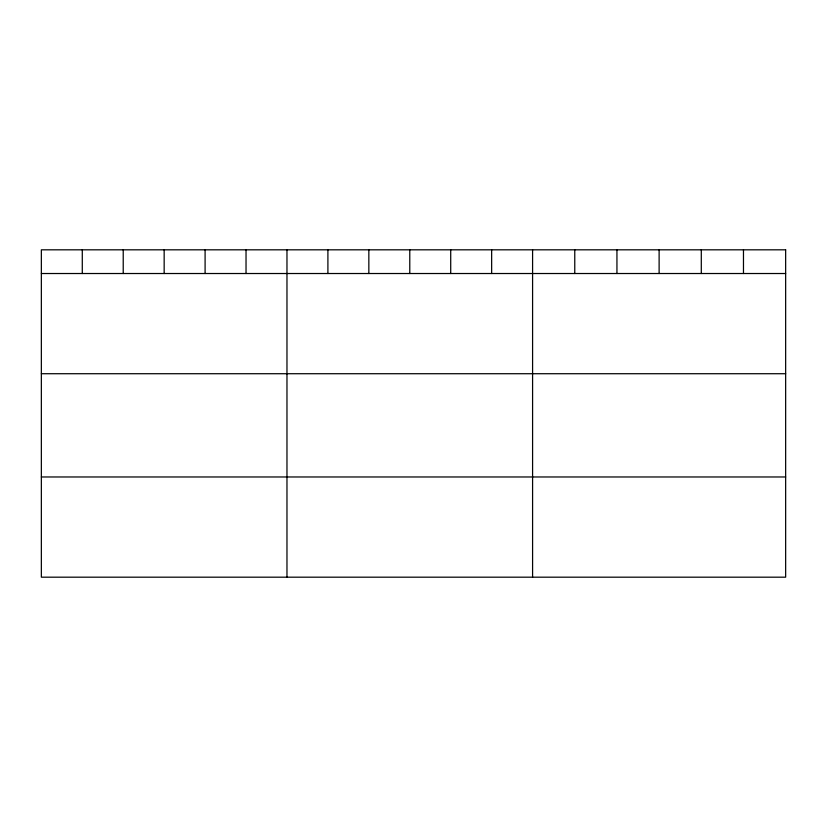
<?xml version="1.0" encoding="UTF-8"?>
<svg xmlns="http://www.w3.org/2000/svg" width="827" height="827" viewBox="0 0 827 827"><rect width="100%" height="100%" fill="white"/><g stroke="black" fill="none" stroke-linecap="round" stroke-linejoin="round"><path stroke-width="1.24" d="M41.35 273.52L785.65 273.52M41.35 373.721L785.65 373.721M41.35 476.972L785.65 476.972M743.473 249.816L743.473 273.52M701.296 249.816L701.296 273.52M659.119 249.816L659.119 273.52M616.942 249.816L616.942 273.52M574.765 249.816L574.765 273.52M532.588 249.816L532.588 577.184M491.651 249.816L491.651 273.52M450.715 249.816L450.715 273.52M409.778 249.816L409.778 273.52M368.842 249.816L368.842 273.52M327.905 249.816L327.905 273.52M286.969 249.816L286.969 577.184M246.032 249.816L246.032 273.52M205.096 249.816L205.096 273.52M164.16 249.816L164.16 273.52M123.223 249.816L123.223 273.52M82.286 249.816L82.286 273.52M785.65 249.816L41.35 249.816L41.35 577.184L785.65 577.184L785.65 249.816"/></g></svg>
